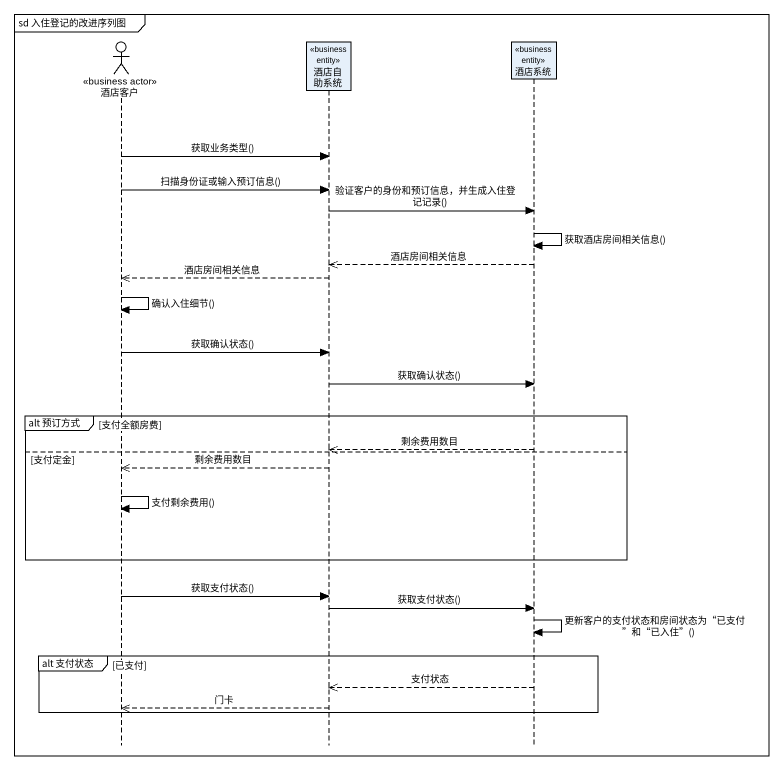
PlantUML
@startuml
mainframe sd 入住登记的改进序列图
hide footbox
actor 酒店客户 <<business actor>>
participant 酒店自助系统 <<business entity>>
participant 酒店系统 <<business entity>>

酒店客户 -> 酒店自助系统 : 获取业务类型()
酒店客户 -> 酒店自助系统 : 扫描身份证或输入预订信息()
酒店自助系统 -> 酒店系统 : 验证客户的身份和预订信息，并生成入住登记记录()
酒店系统 -> 酒店系统 : 获取酒店房间相关信息()
酒店系统 -->> 酒店自助系统 : 酒店房间相关信息
酒店自助系统 -->> 酒店客户 : 酒店房间相关信息
酒店客户 -> 酒店客户 : 确认入住细节()
酒店客户 -> 酒店自助系统 : 获取确认状态()
酒店自助系统 -> 酒店系统 : 获取确认状态()
group alt 预订方式 [支付全额房费]
  酒店系统 -->> 酒店自助系统 : 剩余费用数目
else 支付定金
  酒店自助系统 -->> 酒店客户 : 剩余费用数目
  酒店客户 -> 酒店客户 : 支付剩余费用()
end
酒店客户 -> 酒店自助系统 : 获取支付状态()
酒店自助系统 -> 酒店系统 : 获取支付状态()
酒店系统 -> 酒店系统 : 更新客户的支付状态和房间状态为“已支付”和“已入住”()
group alt 支付状态 [已支付]
  酒店系统 -->> 酒店自助系统 : 支付状态
  酒店自助系统 -->> 酒店客户 : 门卡
end
@enduml
